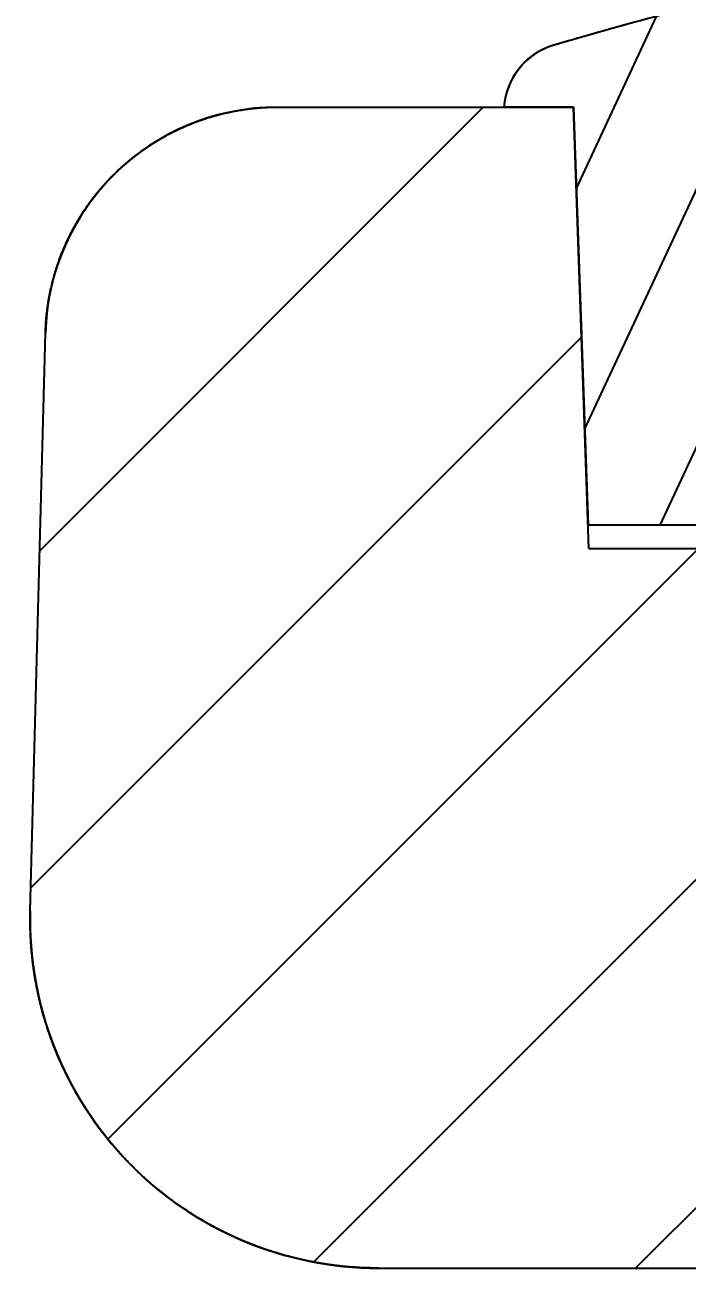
# Model space of a CAD drawing. Header units: millimetres. Extents: x 15 to 334, y 2 to 223.
# Drawn here: x 42.31 to 45.16, y 115.65 to 121 of the extents above; entities that cross this region are included whole.
import ezdxf

# ---------------------------------------------------------------- set-up
doc = ezdxf.new("R2010")
doc.units = ezdxf.units.MM
doc.layers.add('DIM', color=3, linetype='Continuous')
doc.layers.add('SLD-0', color=179, linetype='Continuous')
doc.styles.add('SLDTEXTSTYLE2', font='TXT', dxfattribs={"width": 0.7})
doc.dimstyles.new('SLDDIMSTYLE3', dxfattribs={"dimtxt": 3.75, "dimasz": 1.8, "dimexe": 0, "dimexo": 0.0625, "dimgap": 0.9375, "dimtad": 2, "dimdec": 1, "dimrnd": 1e-09, "dimzin": 12, "dimdsep": 46, "dimtxsty": 'SLDTEXTSTYLE2', "dimblk1": 'NONE', "dimblk2": 'NONE', "dimsah": 1, "dimcen": 0.09, "dimadec": 0, "dimazin": 3, "dimtfac": 1, "dimtofl": 0, "dimtmove": 0, "dimatfit": 3, "dimldrblk": 'NONE', "dimfxl": 0, "dimfrac": 2, "dimtolj": 1, "dimtzin": 12, "dimarcsym": 0})

# ---------------------------------------------------------------- blocks, each defined once
blk = doc.blocks.new('_D_29')
at = {"layer": 'DIM'}
for p, q in [((62.6418, 148.1478), (48.1088, 148.1478)), ((48.8584, 145.1478), (48.8584, 120.6478)), ((58.465, 117.6478), (48.1088, 117.6478))]:
    blk.add_line(p, q, dxfattribs=at)
for points in [[(48.3584, 145.1478), (49.3584, 145.1478), (48.8584, 148.1478)], [(48.3584, 120.6478), (49.3584, 120.6478), (48.8584, 117.6478)]]:
    blk.add_solid(points, dxfattribs=at)
at = {"layer": 'DIM', "insert": (43.5816, 128.5349, 0.1), "char_height": 3.75, "attachment_point": 1, "rotation": 90, "style": 'SLDTEXTSTYLE2'}
blk.add_mtext('30.5', dxfattribs=at)
blk = doc.blocks.new('_NONE')

msp = doc.modelspace()

# ---------------------------------------------------------------- hatches: boundary and pattern name
at = {"linetype": 'Continuous'}
h = msp.add_hatch(dxfattribs=at)
h.set_pattern_fill('ANSI31', color=2, scale=0.148092, angle=200, style=0)
edge = h.paths.add_edge_path(flags=0)
edge.add_spline(control_points=[(54.7556, 120.9145), (54.8798, 120.8779), (54.961, 120.777), (54.9701, 120.6478)], knot_values=[0, 0, 0, 0, 1, 1, 1, 1], weights=[1, 0.880922, 0.880922, 1], degree=3, periodic=0)
edge.add_line((54.9701, 120.6478), (54.6701, 120.6478))
edge.add_line((54.6701, 120.6478), (54.6073, 118.8478))
edge.add_line((54.6073, 118.8478), (54.1073, 118.8478))
edge.add_line((54.1073, 118.8478), (54.0264, 120.3904))
edge.add_spline(control_points=[(54.0264, 120.3904), (52.602, 120.761), (51.142, 120.9478), (49.6701, 120.9478)], knot_values=[0, 0, 0, 0, 1, 1, 1, 1], weights=[1, 0.994608, 0.994608, 1], degree=3, periodic=0)
edge.add_spline(control_points=[(49.6701, 120.9478), (48.1982, 120.9478), (46.7383, 120.761), (45.3138, 120.3904)], knot_values=[0, 0, 0, 0, 1, 1, 1, 1], weights=[1, 0.994608, 0.994608, 1], degree=3, periodic=0)
edge.add_line((45.3138, 120.3904), (45.233, 118.8478))
edge.add_line((45.233, 118.8478), (44.733, 118.8478))
edge.add_line((44.733, 118.8478), (44.6701, 120.6478))
edge.add_line((44.6701, 120.6478), (44.3701, 120.6478))
edge.add_spline(control_points=[(44.3701, 120.6478), (44.3792, 120.777), (44.4604, 120.8779), (44.5846, 120.9145)], knot_values=[0, 0, 0, 0, 1, 1, 1, 1], weights=[1, 0.880922, 0.880922, 1], degree=3, periodic=0)
edge.add_spline(control_points=[(44.5846, 120.9145), (46.2388, 121.4017), (47.9456, 121.6478), (49.6701, 121.6478)], knot_values=[0, 0, 0, 0, 1, 1, 1, 1], weights=[1, 0.993175, 0.993175, 1], degree=3, periodic=0)
edge.add_spline(control_points=[(49.6701, 121.6478), (51.3946, 121.6478), (53.1014, 121.4017), (54.7556, 120.9145)], knot_values=[0, 0, 0, 0, 1, 1, 1, 1], weights=[1, 0.993175, 0.993175, 1], degree=3, periodic=0)
h = msp.add_hatch(dxfattribs=at)
h.set_pattern_fill('ANSI31', color=2, scale=0.31496, style=0)
edge = h.paths.add_edge_path(flags=0)
edge.add_spline(control_points=[(42.3946, 119.674), (42.4096, 120.2475), (42.8206, 120.6478), (43.3943, 120.6478)], knot_values=[0, 0, 0, 0, 1, 1, 1, 1], weights=[1, 0.810868, 0.810868, 1], degree=3, periodic=0)
edge.add_line((43.3943, 120.6478), (44.6701, 120.6478))
edge.add_line((44.6701, 120.6478), (44.7365, 118.7478))
edge.add_line((44.7365, 118.7478), (47.8119, 118.7478))
edge.add_line((47.8119, 118.7478), (47.9201, 115.6478))
edge.add_line((47.9201, 115.6478), (43.829, 115.6478))
edge.add_spline(control_points=[(43.829, 115.6478), (42.932, 115.6478), (42.306, 116.2904), (42.3295, 117.1871)], knot_values=[0, 0, 0, 0, 1, 1, 1, 1], weights=[1, 0.798527, 0.798527, 1], degree=3, periodic=0)
edge.add_line((42.3295, 117.1871), (42.3946, 119.674))

# ---------------------------------------------------------------- linework, layer by layer
at = {"layer": 'SLD-0'}
for p, q in [((43.3943, 120.6478), (44.6701, 120.6478)), ((44.6701, 120.6478), (44.3701, 120.6478)), ((44.7365, 118.7478), (44.6701, 120.6478)), ((44.6701, 120.6478), (44.733, 118.8478)), ((42.3295, 117.1871), (42.3946, 119.674)), ((45.233, 118.8478), (44.733, 118.8478)), ((44.7365, 118.7478), (47.8119, 118.7478)), ((43.829, 115.6478), (47.9201, 115.6478))]:
    msp.add_line(p, q, dxfattribs=at)
at = {"layer": 'SLD-0', "color": 179, "linetype": 'Continuous'}
for p, q in [((43.3943, 120.6478), (44.6701, 120.6478)), ((43.3943, 120.6478), (44.6701, 120.6478)), ((44.6701, 120.6478), (44.3701, 120.6478)), ((44.7365, 118.7478), (44.6701, 120.6478)), ((44.7365, 118.7478), (44.6701, 120.6478)), ((44.6701, 120.6478), (44.733, 118.8478)), ((42.3295, 117.1871), (42.3946, 119.674)), ((42.3295, 117.1871), (42.3946, 119.674)), ((46.1701, 118.8478), (44.733, 118.8478)), ((45.233, 118.8478), (44.733, 118.8478)), ((44.7365, 118.7478), (48.4201, 118.7478)), ((44.7365, 118.7478), (47.8119, 118.7478)), ((43.829, 115.6478), (48.4201, 115.6478)), ((43.829, 115.6478), (47.9201, 115.6478))]:
    msp.add_line(p, q, dxfattribs=at)
for centre, radius, start, end in [((49.6701, 103.6478), 18, 73.58886, 106.41114), ((44.6694, 120.6267), 0.3, 106.4111, 175.9641), ((43.3943, 119.6478), 1, 90, 178.5), ((43.829, 117.1478), 1.5, 178.5, 270)]:
    msp.add_arc(centre, radius, start, end, dxfattribs=at)
at = {"layer": 'SLD-0'}
for points, weights in [([(49.6701, 121.6478), (47.9456, 121.6478), (46.2388, 121.4017), (44.5846, 120.9145)], [1, 0.9931749102, 0.9931749102, 1]), ([(44.5846, 120.9145), (44.4604, 120.8779), (44.3792, 120.777), (44.3701, 120.6478)], [1, 0.8809221625, 0.8809221625, 1]), ([(42.3946, 119.674), (42.4096, 120.2475), (42.8206, 120.6478), (43.3943, 120.6478)], [1, 0.8108679623, 0.8108679623, 1]), ([(43.829, 115.6478), (42.932, 115.6478), (42.306, 116.2904), (42.3295, 117.1871)], [1, 0.7985269732, 0.7985269732, 1])]:
    msp.add_rational_spline(points, weights, degree=3, dxfattribs=at)
at = {"layer": 'SLD-0', "color": 179, "linetype": 'Continuous'}
for points, knots in [([(49.6701, 121.6478), (49.6166, 121.6478), (49.5095, 121.6474), (49.3488, 121.6452), (49.188, 121.6416), (49.0272, 121.6366), (48.8664, 121.6301), (48.7055, 121.6222), (48.5447, 121.6129), (48.3839, 121.6021), (48.2232, 121.5898), (48.0625, 121.5762), (47.9019, 121.561), (47.7414, 121.5445), (47.5811, 121.5265), (47.4209, 121.507), (47.2609, 121.4861), (47.101, 121.4638), (46.9414, 121.4401), (46.782, 121.4149), (46.6228, 121.3883), (46.4639, 121.3602), (46.3053, 121.3308), (46.147, 121.2999), (45.989, 121.2677), (45.8314, 121.234), (45.6741, 121.1989), (45.5171, 121.1625), (45.3606, 121.1246), (45.2045, 121.0854), (45.0488, 121.0448), (44.8936, 121.0028), (44.7389, 120.9594), (44.636, 120.9296), (44.5846, 120.9145)], [0, 0, 0, 0, 0.160616, 0.321328, 0.48213, 0.643015, 0.803979, 0.965013, 1.126112, 1.287269, 1.448478, 1.609732, 1.771025, 1.93235, 2.093702, 2.255073, 2.416456, 2.577847, 2.739237, 2.900621, 3.061992, 3.223343, 3.384668, 3.545961, 3.707215, 3.868424, 4.029581, 4.19068, 4.351715, 4.512678, 4.673564, 4.834366, 4.995078, 5.155693, 5.155693, 5.155693, 5.155693]), ([(44.5846, 120.9145), (44.5829, 120.914), (44.5795, 120.913), (44.5743, 120.9113), (44.5692, 120.9095), (44.5641, 120.9077), (44.559, 120.9057), (44.5539, 120.9036), (44.5488, 120.9015), (44.5437, 120.8992), (44.5387, 120.8968), (44.5337, 120.8943), (44.5287, 120.8917), (44.5237, 120.889), (44.5188, 120.8862), (44.5139, 120.8833), (44.5091, 120.8803), (44.5043, 120.8772), (44.4995, 120.874), (44.4948, 120.8707), (44.4901, 120.8673), (44.4855, 120.8638), (44.481, 120.8602), (44.4765, 120.8565), (44.4721, 120.8527), (44.4677, 120.8489), (44.4634, 120.8449), (44.4592, 120.8408), (44.4551, 120.8367), (44.451, 120.8325), (44.447, 120.8282), (44.4431, 120.8238), (44.4393, 120.8193), (44.4356, 120.8148), (44.432, 120.8102), (44.4284, 120.8055), (44.425, 120.8007), (44.4216, 120.7959), (44.4184, 120.7911), (44.4152, 120.7861), (44.4121, 120.7811), (44.4092, 120.7761), (44.4063, 120.771), (44.4036, 120.7659), (44.4009, 120.7607), (44.3984, 120.7555), (44.396, 120.7503), (44.3936, 120.745), (44.3914, 120.7397), (44.3893, 120.7343), (44.3873, 120.729), (44.3854, 120.7236), (44.3836, 120.7182), (44.382, 120.7128), (44.3804, 120.7073), (44.3789, 120.7019), (44.3776, 120.6965), (44.3763, 120.691), (44.3752, 120.6856), (44.3742, 120.6802), (44.3732, 120.6748), (44.3724, 120.6694), (44.3717, 120.664), (44.3711, 120.6586), (44.3705, 120.6532), (44.3702, 120.6496), (44.3701, 120.6478)], [0, 0, 0, 0, 0.005362, 0.0107533, 0.0161732, 0.0216209, 0.027096, 0.0325975, 0.0381249, 0.0436773, 0.0492539, 0.0548539, 0.0604766, 0.0661209, 0.0717862, 0.0774714, 0.0831756, 0.088898, 0.0946374, 0.1003931, 0.1061639, 0.1119489, 0.117747, 0.1235572, 0.1293784, 0.1352096, 0.1410496, 0.1468975, 0.1527521, 0.1586123, 0.1644769, 0.1703449, 0.1762152, 0.1820866, 0.187958, 0.1938282, 0.1996963, 0.2055609, 0.2114211, 0.2172756, 0.2231235, 0.2289636, 0.2347948, 0.240616, 0.2464262, 0.2522243, 0.2580093, 0.2637801, 0.2695357, 0.2752752, 0.2809975, 0.2867018, 0.292387, 0.2980522, 0.3036966, 0.3093192, 0.3149193, 0.3204959, 0.3260483, 0.3315756, 0.3370772, 0.3425522, 0.348, 0.3534199, 0.3588111, 0.3641732, 0.3641732, 0.3641732, 0.3641732]), ([(42.3946, 119.674), (42.3947, 119.6777), (42.3949, 119.685), (42.3954, 119.6959), (42.396, 119.7069), (42.3967, 119.718), (42.3976, 119.7291), (42.3985, 119.7402), (42.3996, 119.7513), (42.4009, 119.7625), (42.4022, 119.7737), (42.4037, 119.785), (42.4053, 119.7963), (42.4071, 119.8076), (42.409, 119.8189), (42.411, 119.8302), (42.4132, 119.8416), (42.4155, 119.8529), (42.418, 119.8643), (42.4206, 119.8757), (42.4233, 119.8871), (42.4262, 119.8985), (42.4292, 119.9099), (42.4324, 119.9214), (42.4357, 119.9328), (42.4392, 119.9442), (42.4428, 119.9556), (42.4465, 119.9669), (42.4504, 119.9783), (42.4545, 119.9897), (42.4587, 120.001), (42.463, 120.0123), (42.4675, 120.0236), (42.4722, 120.0349), (42.477, 120.0461), (42.4819, 120.0573), (42.487, 120.0685), (42.4923, 120.0796), (42.4977, 120.0907), (42.5032, 120.1017), (42.5089, 120.1127), (42.5147, 120.1237), (42.5207, 120.1346), (42.5268, 120.1454), (42.5331, 120.1562), (42.5395, 120.1669), (42.5461, 120.1776), (42.5528, 120.1882), (42.5596, 120.1987), (42.5666, 120.2091), (42.5737, 120.2195), (42.581, 120.2298), (42.5884, 120.24), (42.596, 120.2501), (42.6036, 120.2602), (42.6114, 120.2701), (42.6194, 120.28), (42.6274, 120.2897), (42.6356, 120.2994), (42.644, 120.309), (42.6524, 120.3184), (42.661, 120.3278), (42.6697, 120.3371), (42.6785, 120.3462), (42.6874, 120.3552), (42.6965, 120.3642), (42.7056, 120.373), (42.7149, 120.3817), (42.7243, 120.3902), (42.7337, 120.3987), (42.7433, 120.407), (42.753, 120.4152), (42.7628, 120.4233), (42.7727, 120.4312), (42.7827, 120.439), (42.7927, 120.4467), (42.8029, 120.4543), (42.8131, 120.4617), (42.8234, 120.4689), (42.8338, 120.4761), (42.8443, 120.4831), (42.8549, 120.4899), (42.8655, 120.4966), (42.8762, 120.5032), (42.8869, 120.5096), (42.8978, 120.5159), (42.9086, 120.522), (42.9196, 120.528), (42.9306, 120.5339), (42.9416, 120.5396), (42.9527, 120.5451), (42.9639, 120.5505), (42.975, 120.5558), (42.9863, 120.5609), (42.9975, 120.5658), (43.0088, 120.5706), (43.0202, 120.5753), (43.0315, 120.5798), (43.0429, 120.5841), (43.0543, 120.5883), (43.0657, 120.5924), (43.0772, 120.5963), (43.0886, 120.6), (43.1001, 120.6036), (43.1116, 120.6071), (43.1231, 120.6104), (43.1346, 120.6136), (43.146, 120.6166), (43.1575, 120.6194), (43.169, 120.6222), (43.1805, 120.6248), (43.192, 120.6272), (43.2034, 120.6295), (43.2149, 120.6316), (43.2263, 120.6337), (43.2377, 120.6355), (43.2491, 120.6373), (43.2605, 120.6389), (43.2718, 120.6403), (43.2831, 120.6417), (43.2944, 120.6429), (43.3056, 120.6439), (43.3169, 120.6449), (43.328, 120.6457), (43.3392, 120.6463), (43.3503, 120.6469), (43.3613, 120.6473), (43.3724, 120.6476), (43.3833, 120.6478), (43.3906, 120.6478), (43.3943, 120.6478)], [0, 0, 0, 0, 0.010927, 0.021902, 0.032925, 0.043995, 0.055112, 0.066275, 0.077484, 0.08874, 0.10004, 0.111385, 0.122775, 0.134208, 0.145685, 0.157204, 0.168766, 0.18037, 0.192015, 0.2037, 0.215426, 0.22719, 0.238994, 0.250836, 0.262716, 0.274632, 0.286584, 0.298572, 0.310595, 0.322652, 0.334742, 0.346865, 0.35902, 0.371205, 0.383421, 0.395667, 0.407941, 0.420242, 0.432571, 0.444926, 0.457306, 0.469711, 0.482139, 0.49459, 0.507062, 0.519555, 0.532068, 0.5446, 0.55715, 0.569717, 0.582301, 0.594899, 0.607511, 0.620136, 0.632774, 0.645423, 0.658082, 0.67075, 0.683426, 0.69611, 0.708799, 0.721494, 0.734193, 0.746895, 0.759599, 0.772303, 0.785008, 0.797712, 0.810414, 0.823113, 0.835808, 0.848497, 0.861181, 0.873857, 0.886525, 0.899184, 0.911833, 0.924471, 0.937096, 0.949708, 0.962306, 0.97489, 0.987457, 1.000006, 1.012538, 1.025052, 1.037545, 1.050017, 1.062468, 1.074896, 1.087301, 1.099681, 1.112036, 1.124365, 1.136666, 1.14894, 1.161186, 1.173402, 1.185587, 1.197742, 1.209865, 1.221955, 1.234012, 1.246035, 1.258023, 1.269975, 1.281891, 1.293771, 1.305613, 1.317417, 1.329181, 1.340907, 1.352592, 1.364237, 1.375841, 1.387403, 1.398922, 1.410399, 1.421832, 1.433222, 1.444567, 1.455867, 1.467123, 1.478332, 1.489495, 1.500612, 1.511682, 1.522705, 1.53368, 1.544607, 1.544607, 1.544607, 1.544607]), ([(43.829, 115.6478), (43.8234, 115.6478), (43.8121, 115.6479), (43.7952, 115.6482), (43.7782, 115.6487), (43.7612, 115.6493), (43.7441, 115.6502), (43.7269, 115.6513), (43.7097, 115.6526), (43.6923, 115.654), (43.675, 115.6557), (43.6576, 115.6576), (43.6401, 115.6597), (43.6226, 115.6621), (43.6051, 115.6646), (43.5875, 115.6674), (43.5698, 115.6704), (43.5522, 115.6736), (43.5345, 115.677), (43.5168, 115.6807), (43.4991, 115.6845), (43.4813, 115.6886), (43.4636, 115.693), (43.4458, 115.6976), (43.4281, 115.7024), (43.4103, 115.7074), (43.3926, 115.7127), (43.3748, 115.7182), (43.3571, 115.724), (43.3394, 115.73), (43.3217, 115.7362), (43.304, 115.7427), (43.2864, 115.7494), (43.2688, 115.7563), (43.2513, 115.7635), (43.2338, 115.7709), (43.2164, 115.7786), (43.199, 115.7865), (43.1816, 115.7947), (43.1644, 115.8031), (43.1472, 115.8117), (43.1301, 115.8206), (43.1131, 115.8297), (43.0961, 115.839), (43.0793, 115.8486), (43.0625, 115.8584), (43.0458, 115.8685), (43.0293, 115.8787), (43.0128, 115.8893), (42.9965, 115.9), (42.9803, 115.911), (42.9642, 115.9222), (42.9483, 115.9336), (42.9324, 115.9452), (42.9167, 115.9571), (42.9012, 115.9691), (42.8858, 115.9814), (42.8706, 115.9939), (42.8555, 116.0066), (42.8405, 116.0195), (42.8258, 116.0326), (42.8112, 116.046), (42.7967, 116.0595), (42.7825, 116.0732), (42.7684, 116.0871), (42.7545, 116.1011), (42.7408, 116.1154), (42.7273, 116.1298), (42.714, 116.1444), (42.7008, 116.1592), (42.6879, 116.1742), (42.6752, 116.1893), (42.6627, 116.2045), (42.6504, 116.2199), (42.6383, 116.2355), (42.6264, 116.2512), (42.6147, 116.2671), (42.6033, 116.2831), (42.5921, 116.2992), (42.5811, 116.3155), (42.5703, 116.3318), (42.5598, 116.3483), (42.5495, 116.3649), (42.5394, 116.3816), (42.5295, 116.3985), (42.5199, 116.4154), (42.5106, 116.4324), (42.5014, 116.4495), (42.4925, 116.4667), (42.4839, 116.4839), (42.4754, 116.5013), (42.4673, 116.5187), (42.4593, 116.5362), (42.4516, 116.5537), (42.4442, 116.5713), (42.437, 116.5889), (42.43, 116.6066), (42.4233, 116.6243), (42.4168, 116.6421), (42.4105, 116.6599), (42.4045, 116.6777), (42.3988, 116.6955), (42.3932, 116.7134), (42.3879, 116.7313), (42.3829, 116.7491), (42.3781, 116.767), (42.3735, 116.7849), (42.3692, 116.8028), (42.3651, 116.8207), (42.3612, 116.8385), (42.3575, 116.8564), (42.3541, 116.8742), (42.3509, 116.892), (42.348, 116.9097), (42.3452, 116.9275), (42.3427, 116.9452), (42.3404, 116.9628), (42.3383, 116.9804), (42.3365, 116.998), (42.3348, 117.0155), (42.3334, 117.033), (42.3321, 117.0504), (42.3311, 117.0677), (42.3303, 117.085), (42.3296, 117.1022), (42.3292, 117.1193), (42.329, 117.1364), (42.329, 117.1534), (42.3291, 117.1703), (42.3293, 117.1815), (42.3295, 117.1871)], [0, 0, 0, 0, 0.016828, 0.033734, 0.050719, 0.067782, 0.084921, 0.102137, 0.119429, 0.136797, 0.154238, 0.171754, 0.189343, 0.207004, 0.224736, 0.24254, 0.260413, 0.278356, 0.296366, 0.314444, 0.332588, 0.350798, 0.369071, 0.387409, 0.405808, 0.424269, 0.442789, 0.461369, 0.480007, 0.498701, 0.51745, 0.536254, 0.555111, 0.57402, 0.592979, 0.611987, 0.631042, 0.650145, 0.669292, 0.688483, 0.707716, 0.726989, 0.746302, 0.765653, 0.78504, 0.804462, 0.823917, 0.843404, 0.86292, 0.882465, 0.902038, 0.921635, 0.941256, 0.960899, 0.980563, 1.000245, 1.019944, 1.039659, 1.059387, 1.079127, 1.098877, 1.118637, 1.138403, 1.158174, 1.177948, 1.197724, 1.217501, 1.237275, 1.257046, 1.276812, 1.296571, 1.316322, 1.336062, 1.35579, 1.375505, 1.395204, 1.414886, 1.43455, 1.454193, 1.473814, 1.493411, 1.512983, 1.532529, 1.552045, 1.571532, 1.590987, 1.610409, 1.629796, 1.649146, 1.668459, 1.687733, 1.706966, 1.726157, 1.745304, 1.764406, 1.783462, 1.80247, 1.821429, 1.840338, 1.859195, 1.877998, 1.896748, 1.915442, 1.93408, 1.952659, 1.97118, 1.989641, 2.00804, 2.026377, 2.044651, 2.062861, 2.081005, 2.099083, 2.117093, 2.135035, 2.152909, 2.170712, 2.188445, 2.206106, 2.223695, 2.24121, 2.258652, 2.276019, 2.293311, 2.310527, 2.327667, 2.34473, 2.361714, 2.378621, 2.395449, 2.395449, 2.395449, 2.395449])]:
    msp.add_open_spline(points, degree=3, knots=knots, dxfattribs=at)

# ---------------------------------------------------------------- dimensions: what is measured, and where the dimension line sits
at = {"layer": 'DIM'}
dim = msp.add_linear_dim(base=(48.8584, 148.1478), p1=(59.2147, 117.6478), p2=(63.3914, 148.1478), angle=90, dimstyle='SLDDIMSTYLE3', dxfattribs=at)
dim.commit()
dim.dimension.update_dxf_attribs({"geometry": '_D_29', "text_midpoint": (48.8584, 132.8978), "dimtype": 160})

doc.saveas('drawing.dxf')
